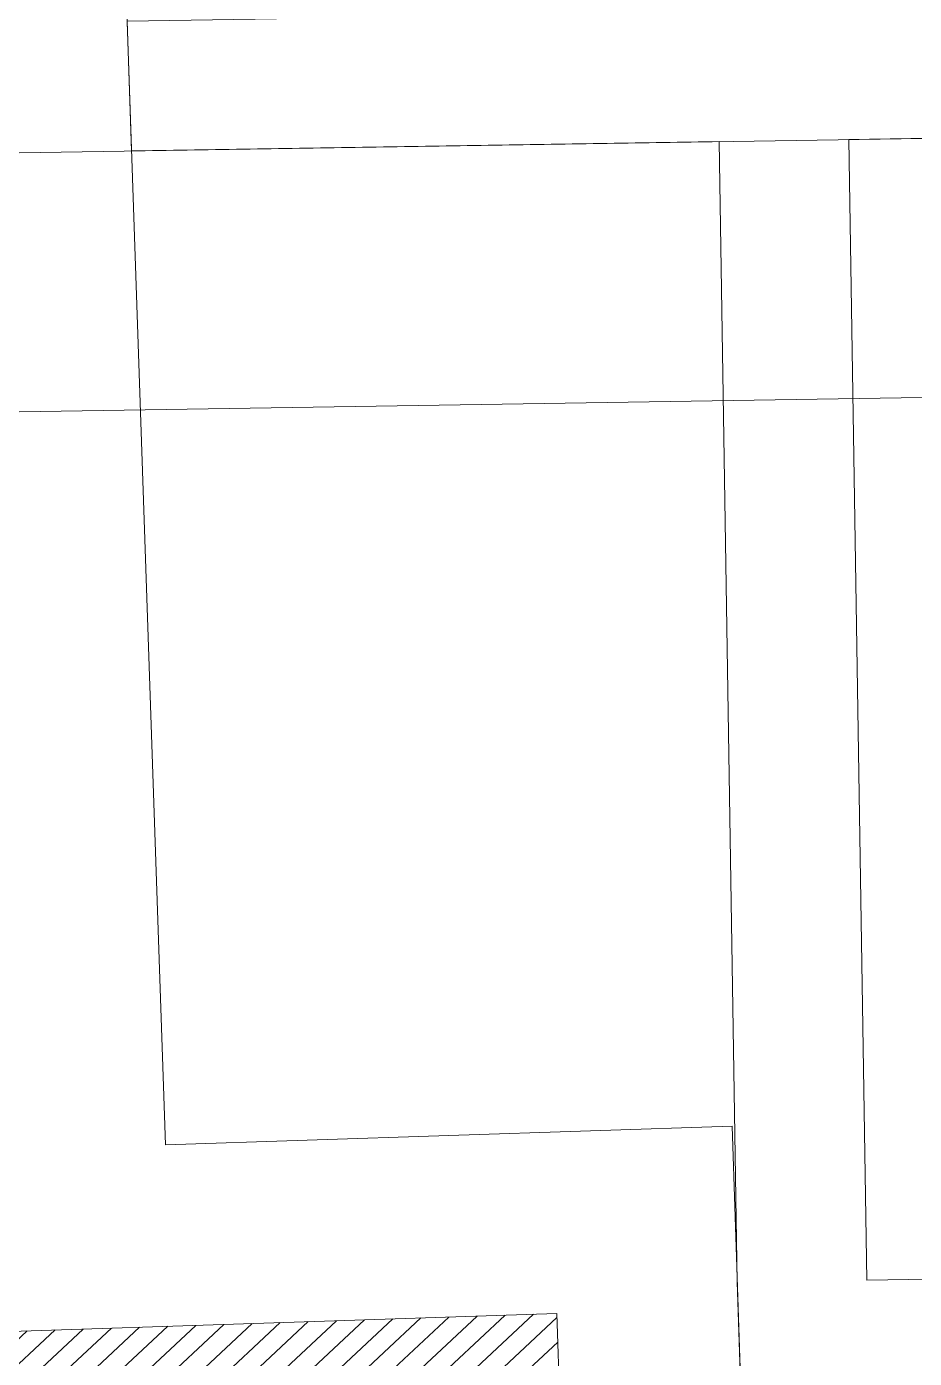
# Model space of a CAD drawing. Header units: millimetres. Extents: x -17502 to -16646, y 1856 to 2034.
# Drawn here: x -17475.929 to -17475.244, y 2013.825 to 2014.852 of the extents above; entities that cross this region are included whole.
import ezdxf

# ---------------------------------------------------------------- set-up
doc = ezdxf.new("R2010")
doc.units = ezdxf.units.MM
doc.linetypes.add('AXES', pattern=[50.8, 31.75, -6.35, 6.35, -6.35])
doc.layers.get('0').update_dxf_attribs({"lineweight": 9})

msp = doc.modelspace()

# ---------------------------------------------------------------- hatches: boundary and pattern name
at = {"lineweight": 9}
h = msp.add_hatch(dxfattribs=at)
h.set_pattern_fill('ANSI31', color=256, scale=0.0045, angle=358, style=0)
h.set_pattern_definition([(43, (2697.647914, 3561.128666), (-0.009744051569, 0.010449216012), [])])
h.paths.add_polyline_path([(-17468.1196, 2021.2928), (-17465.4767, 2021.2928), (-17465.4698, 2019.5349), (-17465.6698, 2019.5341), (-17465.6699, 2019.5791), (-17465.8999, 2019.5782), (-17465.8999, 2020.8628), (-17468.0746, 2020.8628), (-17468.0896, 2021.0928), (-17468.1196, 2021.0928)], flags=17)
h.paths.add_polyline_path([(-17465.468, 2019.0849), (-17465.668, 2019.0841), (-17465.6678, 2019.0391), (-17465.7178, 2019.0389), (-17465.8978, 2019.0382), (-17465.893, 2017.8244), (-17470.7022, 2017.8031), (-17470.7205, 2016.4121), (-17470.8629, 2008.7347), (-17475.7923, 2008.6565), (-17475.9407, 2013.145), (-17475.4967, 2013.1597), (-17475.5199, 2013.8593), (-17475.9572, 2013.8449), (-17476.1652, 2019.9308), (-17476.0281, 2020.1863), (-17476.3684, 2020.2681), (-17476.494, 2020.2622), (-17476.6331, 2020.2837), (-17476.7996, 2020.3472), (-17476.8749, 2020.4109), (-17476.9502, 2020.4745), (-17477.0122, 2020.5692), (-17477.0754, 2020.669), (-17477.1228, 2020.8175), (-17477.1266, 2020.9561), (-17477.0998, 2021.1315), (-17477.0351, 2021.2642), (-17476.9296, 2021.4074), (-17476.7481, 2021.5269), (-17476.6446, 2021.5659), (-17476.5772, 2021.9148), (-17476.6828, 2021.8967), (-17476.9224, 2021.8086), (-17477.1199, 2021.6731), (-17477.2586, 2021.5229), (-17477.3538, 2021.3683), (-17477.4277, 2021.1673), (-17477.4529, 2021.0191), (-17477.4529, 2020.833), (-17477.3953, 2020.5806), (-17477.2978, 2020.3861), (-17477.1246, 2020.1838), (-17476.951, 2020.0597), (-17476.6751, 2019.9544), (-17476.2823, 2008.0823), (-17470.2602, 2008.1767), (-17470.1545, 2016.105), (-17470.0334, 2016.1045), (-17469.9502, 2016.111), (-17469.746, 2016.1513), (-17469.5851, 2016.2093), (-17469.4185, 2016.2982), (-17469.3144, 2016.372), (-17469.2184, 2016.456), (-17469.1618, 2016.5145), (-17469.0737, 2016.6234), (-17468.9831, 2016.7693), (-17468.9406, 2016.8577), (-17468.9002, 2016.9642), (-17468.8735, 2017.0574), (-17468.854, 2017.1531), (-17468.8414, 2017.2582), (-17468.8379, 2017.3806), (-17465.46, 2017.3964)])
h.paths.add_polyline_path([(-17469.1378, 2017.3792), (-17469.1391, 2017.3004), (-17469.1581, 2017.1585), (-17469.2048, 2017.004), (-17469.2903, 2016.8381), (-17469.3752, 2016.726), (-17469.4297, 2016.669), (-17469.542, 2016.5763), (-17469.6964, 2016.488), (-17469.8568, 2016.4318), (-17470.0153, 2016.4056), (-17470.1506, 2016.4046), (-17470.1378, 2017.3745)], flags=16)
h.paths.add_polyline_path([(-17475.8964, 2013.7468), (-17475.6165, 2013.7561), (-17475.6, 2013.2564), (-17475.8798, 2013.2471)], flags=16)

# ---------------------------------------------------------------- linework, layer by layer
at = {"color": 14, "lineweight": 9}
for points in [[(-17475.822, 2013.9894), (-17476.0241, 2019.8978), (-17475.9047, 2020.1201)], [(-17475.822, 2013.9894), (-17475.3846, 2014.0039), (-17475.3522, 2013.0244), (-17475.7962, 2013.0097)]]:
    msp.add_lwpolyline(points, dxfattribs=at)
at = {"lineweight": 9}
msp.add_lwpolyline([(-17470.7205, 2016.4121), (-17470.8629, 2008.7347), (-17475.7923, 2008.6565), (-17475.9407, 2013.145), (-17475.4967, 2013.1597), (-17475.5199, 2013.8593), (-17475.9572, 2013.8449), (-17476.1652, 2019.9308)], dxfattribs=at)
at = {"color": 14, "lineweight": 9}
msp.add_lwpolyline([(-17473.3865, 2015.8323), (-17473.2865, 2015.8338), (-17473.2701, 2014.7978), (-17475.2945, 2014.7652), (-17475.2806, 2013.885), (-17473.2562, 2013.9171), (-17473.2406, 2012.9158), (-17473.3409, 2012.9158), (-17473.3551, 2013.8155), (-17474.155, 2013.8029), (-17474.1408, 2012.9031), (-17474.2408, 2012.9031), (-17474.255, 2013.8013), (-17475.3773, 2013.7835), (-17475.3806, 2013.8834), (-17475.3806, 2013.8834), (-17475.3945, 2014.7636), (-17475.8483, 2014.7564), (-17475.8517, 2014.8564), (-17474.2696, 2014.8814), (-17474.2839, 2015.7829), (-17474.1839, 2015.7845), (-17474.1696, 2014.883), (-17473.3717, 2014.8957)], close=True, dxfattribs=at)
at = {"linetype": 'AXES', "lineweight": 9, "ltscale": 0.05}
for points in [[(-17475.9923, 2014.7541), (-17470.7589, 2014.8371)], [(-17475.9874, 2014.5542), (-17470.7558, 2014.6371)]]:
    msp.add_lwpolyline(points, dxfattribs=at)

doc.saveas('drawing.dxf')
